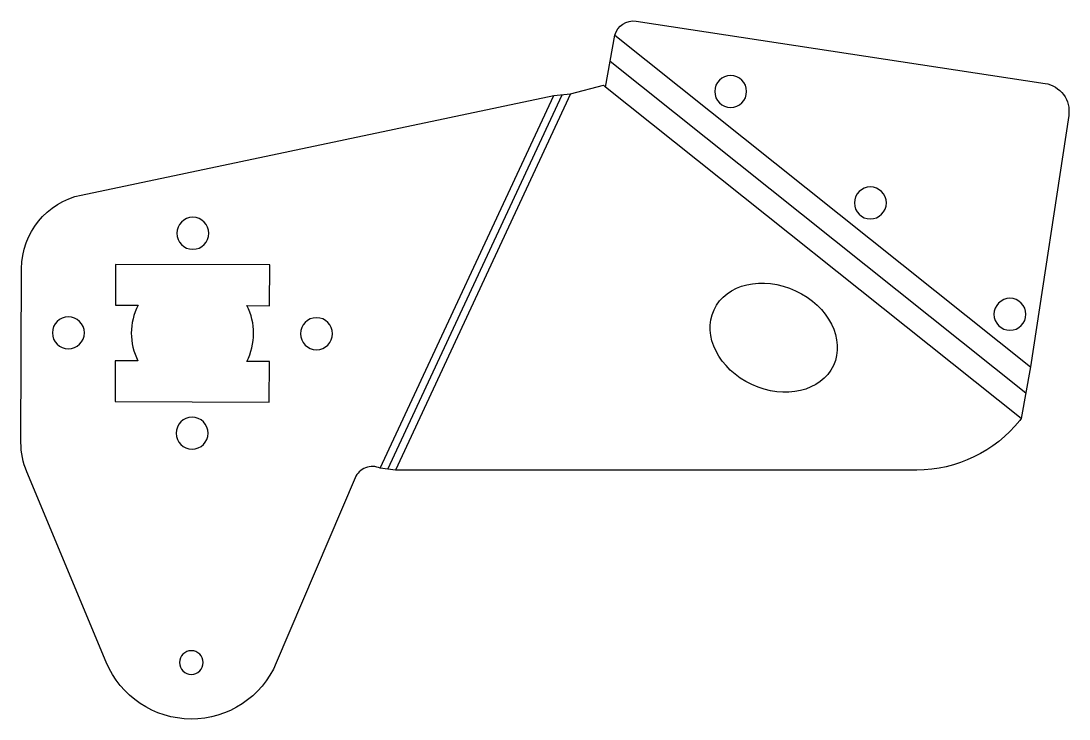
# Model space of a CAD drawing. Header units: millimetres. Extents: x -40 to 72, y -26 to 48.
import ezdxf

# ---------------------------------------------------------------- set-up
doc = ezdxf.new("R2010")
doc.units = ezdxf.units.MM

msp = doc.modelspace()

# ---------------------------------------------------------------- linework, layer by layer
at = {"layer": 'BEND'}
for p, q in [((22.83, 43.46), (67.04, 8.22)), ((-0.81, 0.09), (17.72, 39.89))]:
    msp.add_line(p, q, dxfattribs=at)
at = {"layer": 'BEND_EXTENT'}
for p, q in [((23.33, 46.21), (67.54, 10.97)), ((66.54, 5.47), (22.33, 40.71)), ((-1.63, 0.19), (16.83, 39.81)), ((18.62, 39.98), (0, 0))]:
    msp.add_line(p, q, dxfattribs=at)
at = {"layer": 'INTERIOR_PROFILES'}
msp.add_lwpolyline([(-27.39, 17.52, 0.241052), (-27.41, 11.59), (-29.82, 11.6), (-29.84, 7.27), (-13.44, 7.21), (-13.42, 11.54), (-15.83, 11.55, 0.241052), (-15.81, 17.48), (-13.4, 17.47), (-13.38, 21.8), (-29.78, 21.86), (-29.8, 17.53)], format="xyb", close=True, dxfattribs=at)
at = {"layer": 'INTERIOR_PROFILES', "extrusion": (0, 0, -1)}
for centre, radius in [((-35.64, 40.24), 1.7), ((-50.5, 28.39), 1.7), ((21.57, 25.16), 1.7), ((-65.35, 16.55), 1.7), ((34.81, 14.58), 1.7), ((8.41, 14.49), 1.7), ((21.65, 3.91), 1.7), ((21.73, -20.46), 1.26)]:
    msp.add_circle(centre, radius, dxfattribs=at)
at = {"layer": 'INTERIOR_PROFILES'}
msp.add_ellipse((40.22, 14.07), major_axis=(6.35, -2.96), ratio=0.785714, dxfattribs=at)
at = {"layer": 'OUTER_PROFILES'}
msp.add_lwpolyline([(-30.78, -20.43), (-39.23, -0.19, -0.100144), (-39.85, 2.92), (-39.79, 21.43, -0.353676), (-33.43, 29.23), (16.83, 39.81), (18.62, 39.98), (22.11, 40.89), (22.33, 40.71), (23.33, 46.21, -0.38705), (25.58, 47.71), (69.08, 41.09, -0.414214), (71.6, 37.68), (67.54, 10.97), (66.54, 5.47), (66.39, 5.27, -0.228273), (55.44, 0), (0, 0), (-1.63, 0.19), (-1.63, 0.19, 0.423925), (-4.31, -0.84), (-12.69, -20.5, -0.663456)], format="xyb", close=True, dxfattribs=at)

doc.saveas('drawing.dxf')
